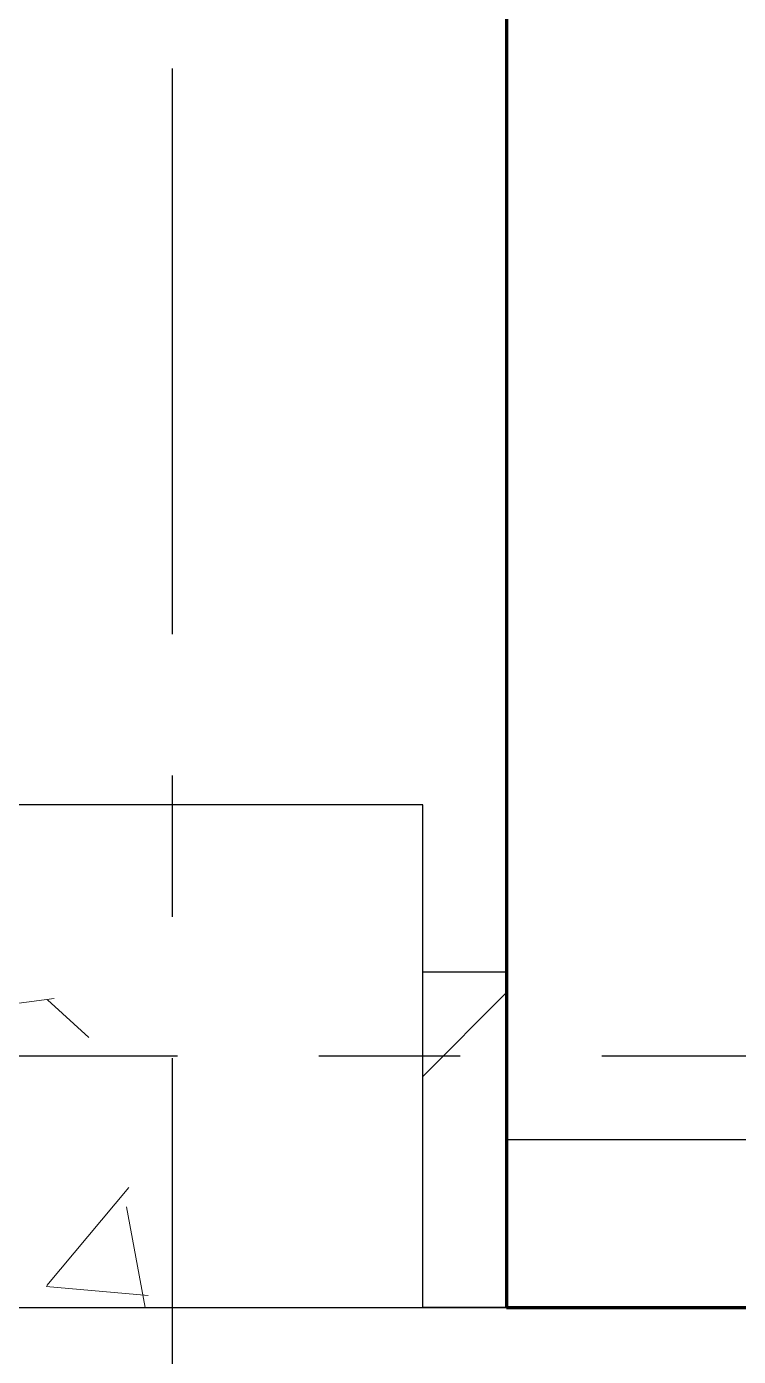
# Model space of a CAD drawing. Header units: millimetres. Extents: x -25371 to 2282244, y -90657 to 147824.
# Drawn here: x 1531998 to 1532422, y -5696 to -4902 of the extents above; entities that cross this region are included whole.
import ezdxf
from ezdxf.enums import TextEntityAlignment as Align

# ---------------------------------------------------------------- set-up
doc = ezdxf.new("R2010")
doc.units = ezdxf.units.MM
doc.linetypes.add('CENTER', pattern=[50.800000000000004, 31.75, -6.35, 6.35, -6.35])
doc.linetypes.add('TA_GL_000.90000', pattern=[2.475, 0.9, -0.225, 0.225, -0.225, 0.9])
for name, color, linetype in [('000 - 0_SYM_DWG_GRIDLINE_MAIN_COLOR_251', 7, 'Continuous'), ('000 - 0_SYM_DWG_SLOPE-SYM_TEXT_COLOR_3', 7, 'Continuous'), ('000 - EXISTING_BUILDING_MAIN_COLOR_1', 7, 'Continuous'), ('000 - EXISTING_BUILDING_MAIN_COLOR_251', 7, 'Continuous'), ('000 - GRID', 7, 'CENTER')]:
    doc.layers.add(name, color=color, linetype=linetype)
doc.styles.add('Arial', font='arial.ttf', dxfattribs={"height": 299.9999999999999})
doc.styles.add('TA', font='', dxfattribs={"height": 4.5})
doc.styles.get('TA').set_extended_font_data('Cordia New')
pattern_1 = [(49.99999999999999, (-30907.754, 5516.585999999999), (728.73650110752, -63.75582262483607), [76.2, -838.2]), (355, (-30907.754, 5516.585999999999), (-140.9716152248045, 764.2276025857151), [60.96, -670.56]), (100.451, (-30847.026, 5511.273), (587.770006663837, 700.4667512811675), [64.76, -712.36]), (46.184, (-30907.754, 5719.786), (1084.316239662759, -168.1709612287867), [114.3, -1257.3]), (96.636, (-30817.394, 5705.772), (949.6099128555585, 989.7098464133105), [97.14, -1068.54]), (351.184, (-30907.754, 5719.786), (949.620552888774, 989.7011531044203), [91.44, -1005.84]), (21, (-30806.154, 5668.986), (606.4578690252075, -409.0605652741465), [76.2, -838.2]), (326, (-30806.154, 5668.986), (247.208340968463, 736.752917204011), [60.96, -670.56]), (71.45100000000001, (-30755.615, 5634.898), (853.6682507774542, 327.6854711435369), [64.76, -712.36]), (37.50000000000001, (-30907.754, 5516.585999999999), (12.35469342532113, 338.2201185742302), [33.528, -628.904, 33.528, -647.192, -673.1]), (37.50000000000001, (-30907.754, 5516.585999999999), (12.35469342532113, 338.2201185742302), [-1343.152, 33.528, -639.572]), (7.499999999999999, (-30907.754, 5516.585999999999), (267.2788744354337, 400.7221270887442), [33.528, -354.584, 33.528, -613.664, -256.54]), (7.499999999999999, (-30907.754, 5516.585999999999), (267.2788744354337, 400.7221270887442), [-1035.304, 33.528, -223.012]), (327.5, (-31134.322, 5516.585999999999), (542.363331518853, -22.91534459201296), [33.528, -220.472, 33.528, -1810.512]), (327.5, (-31134.322, 5516.585999999999), (542.363331518853, -22.91534459201296), [-287.528, -758.952, 33.528, -1018.032]), (317.5, (-31235.922, 5516.585999999999), (592.5169587678777, 101.7071067647936), [33.528, -296.672, 33.528, -492.76, -746.76]), (317.5, (-31235.922, 5516.585999999999), (592.5169587678777, 101.7071067647936), [-856.488, 33.528, -713.232])]

# ---------------------------------------------------------------- blocks, each defined once
blk = doc.blocks.new('*U332')
at = {"layer": '000 - 0_SYM_DWG_GRIDLINE_MAIN_COLOR_251', "color": 7, "linetype": 'ByBlock', "ltscale": 5}
blk.add_line((2.000000000000002, 0), (-307.6561873431183, 1.690713759042944e-13), dxfattribs=at)
at = {"color": 7, "style": 'TA', "flags": 1}
blk.add_attdef('LOCATION', (5.999999999999999, -6.000000000000001), '', height=4.5, rotation=270, dxfattribs=at)
at = {"layer": '000 - 0_SYM_DWG_SLOPE-SYM_TEXT_COLOR_3', "color": 7, "style": 'Arial'}
blk.add_attdef('GRID-HEAD', text='', height=4.000000000000002, rotation=270.0000000000003, dxfattribs=at).set_placement((21.73607246799649, -9.0506931308197e-14), align=Align.MIDDLE_CENTER)
blk = doc.blocks.new('*U334')
at = {"layer": '000 - 0_SYM_DWG_GRIDLINE_MAIN_COLOR_251', "color": 7, "linetype": 'ByBlock', "ltscale": 5}
blk.add_line((2.000000000000002, 0), (-340.6666666666666, 1.914098104636336e-13), dxfattribs=at)
at = {"color": 7, "style": 'TA', "flags": 1}
blk.add_attdef('LOCATION', (5.999999999999999, -6.000000000000001), '', height=4.5, rotation=270, dxfattribs=at)
at = {"layer": '000 - 0_SYM_DWG_SLOPE-SYM_TEXT_COLOR_3', "color": 7, "style": 'Arial'}
blk.add_attdef('GRID-HEAD', text='', height=4.000000000000002, rotation=359.9999999999828, dxfattribs=at).set_placement((21.7360724679965, -8.620654419712615e-14), align=Align.MIDDLE_CENTER)
blk = doc.blocks.new('C-1-VS01_REV00_20260615-121114_LOPF_DIMS')
at = {"layer": '000 - GRID', "color": 7, "linetype": 'TA_GL_000.90000', "xscale": 75, "yscale": 75, "zscale": 75, "rotation": 90}
blk.add_blockref('*U332', (6650, 13780), dxfattribs=at)
at = {"layer": '000 - GRID', "color": 7, "linetype": 'TA_GL_000.90000', "xscale": 75, "yscale": 75, "zscale": 75}
blk.add_blockref('*U334', (13000, 3299.999232502909), dxfattribs=at)
blk = doc.blocks.new('DPA_Rectangular - 300 x 300mm-4065756-2505-01 EGRESS LEVEL PLAN')
at = {"layer": '000 - EXISTING_BUILDING_MAIN_COLOR_1', "lineweight": 9}
h = blk.add_hatch(dxfattribs=at)
h.set_pattern_fill('FP_9', style=0, pattern_type=2)
h.set_pattern_definition(pattern_1)
h.paths.add_polyline_path([(-2.313975233443716, -149.9992325028881), (150.0000000000265, -149.9992325028881), (150.0000000000265, 150.0000000000005), (-149.9999999999746, 150.0000000000005), (-149.9999999999746, -149.9991904577867)])
h = blk.add_hatch(dxfattribs=at)
h.set_pattern_fill('FP_9', style=0, pattern_type=2)
h.set_pattern_definition(pattern_1)
h.paths.add_polyline_path([(-2.313975233443716, -149.9992325028881), (150.0000000000265, -149.9992325028881), (150.0000000000265, 150.0000000000005), (-149.9999999999746, 150.0000000000005), (-149.9999999999746, -149.9991904577867)])
at = {"layer": '000 - EXISTING_BUILDING_MAIN_COLOR_1', "color": 7}
for p, q in [((150.000000000001, 150.0000000000045), (-149.9999999999993, 150.0000000000045)), ((-149.9999999999993, 150.0000000000045), (-149.9999999999993, -149.9999999999944)), ((150.000000000001, -149.9999999999944), (150.000000000001, 150.0000000000045)), ((-149.9999999999993, -149.9999999999944), (150.000000000001, -149.9999999999944))]:
    blk.add_line(p, q, dxfattribs=at)
blk = doc.blocks.new('System Panel - DPA-AR_Facade_Solid Panel 150mm-V101-2505-01 EGRESS LEVEL PLAN')
at = {"layer": '000 - EXISTING_BUILDING_MAIN_COLOR_1', "color": 7, "lineweight": 70}
for p, q in [((750.0000001524012, -50.00000000000163), (-750.000000152399, -50.00000000000163)), ((-750.000000152399, -50.00000000000163), (-750.000000152399, -199.9999999999978))]:
    blk.add_line(p, q, dxfattribs=at)
blk = doc.blocks.new('A$C4b8f3cd2')
at = {"layer": '000 - EXISTING_BUILDING_MAIN_COLOR_251', "lineweight": 9}
h = blk.add_hatch(dxfattribs=at)
h.set_pattern_fill('FP_3', style=0, pattern_type=2)
h.set_pattern_definition([(45, (-24258.21549769182, 8816.585454047003), (-106.0660171779821, 106.0660171779821), [])])
h.paths.add_polyline_path([(-8003.467358035618, 3149.999232502826), (-7950, 3149.999232502826), (-7950, 3349.999232502862), (-8050.000311698997, 3349.999232502862), (-8050.000000000175, 3149.999232502826)])
h.paths.add_polyline_path([(-5950, 3149.999232502826), (-5850.000889735704, 3149.999232502826), (-5850.00120142923, 3349.999232502862), (-5950, 3349.999232502862), (-5950, 3192.999232502877)])
h.paths.add_polyline_path([(-8525, 3149.999232502826), (-8350.000311699347, 3150.117859722096), (-8350.000311699347, 3349.999232502862), (-8525, 3349.999232502862), (-8525, 3249.999232502882)])
h.paths.add_polyline_path([(-5400, 3149.999232502826), (-5400, 3349.999232502862), (-5550.000889736053, 3349.99860833627), (-5550.000889736053, 3149.999232502826)])
h.paths.add_polyline_path([(-12314.47459399753, 3149.999232502826), (-11675.00000000006, 3149.999232502826), (-11675.00000000006, 3349.999232502862), (-12253.06814181176, 3349.999232502862), (-12253.06783010269, 3150.111744396905), (-12314.34570217843, 3150.111276570121)])
h.paths.add_polyline_path([(-2208.259507735202, 3149.999232502826), (-150, 3149.999999999947), (-150, 3349.999232502845), (-3400, 3349.999232502862), (-3400, 3149.999232502826)])
h.paths.add_polyline_path([(6499.531622186711, 3149.999232502826), (6499.538094423886, 3150.000042045049), (6499.538094423886, 3349.999232502837), (4899.780202213034, 3349.999232502837), (4899.780202213034, 3149.999999999947), (6056.858544062066, 3149.999999999947)])
h.paths.add_polyline_path([(6849.537211477116, 3149.999999999947), (6849.537211477116, 3349.999232502837), (6799.538094423886, 3349.999232502837), (6799.538977370714, 3149.999999999947)])
h.paths.add_polyline_path([(650, 3149.999999999947), (650, 3349.999232502845), (150, 3349.999232502845), (150, 3149.999999999947), (649.9932844004361, 3149.999999999947)])
h.paths.add_polyline_path([(3399.780202213034, 3149.999999999947), (3799.778667218809, 3149.999999999947), (3799.780202213034, 3349.999232502837), (2650, 3349.999232502845), (2650.002877270628, 3149.999999999947)])
at = {"layer": '000 - EXISTING_BUILDING_MAIN_COLOR_1', "color": 7}
for p, q in [((6849.537211477058, 3349.999232502838), (6849.537211477058, 9049.999232502849)), ((6849.537211477058, 3349.999232502837), (6799.538094423886, 3349.999232502837)), ((6849.537211477058, 3249.999232502837), (6849.537211477058, 3349.999232502837)), ((6849.537211477058, 3149.999232502837), (6849.537211477058, 3249.999232502837)), ((6849.537211477058, 3249.999232502837), (6849.537211477058, 3149.999232502839)), ((6924.537211477058, 3249.999232502837), (6849.537211477058, 3249.999232502837)), ((6999.537211477058, 3249.999232502837), (6924.537211477058, 3249.999232502837)), ((4899.780202212976, 3149.999232502843), (6849.537211477058, 3149.999232502837)), ((6849.538977370656, 3149.999999999948), (6799.538977370656, 3149.999999999948)), ((6799.538977370656, 3149.999999999948), (6849.538977370656, 3149.999999999948)), ((6849.537211477058, 3149.999232502839), (6924.537211477058, 3149.999232502839)), ((6924.537211477058, 3149.999232502839), (6999.537211477058, 3149.999232502839))]:
    blk.add_line(p, q, dxfattribs=at)
at = {"layer": '000 - EXISTING_BUILDING_MAIN_COLOR_1', "color": 7, "rotation": 89.99999999999991}
blk.add_blockref('System Panel - DPA-AR_Facade_Solid Panel 150mm-V101-2505-01 EGRESS LEVEL PLAN', (6799.537211477058, 3899.999232655239), dxfattribs=at)
at = {"layer": '000 - EXISTING_BUILDING_MAIN_COLOR_1', "color": 7}
blk.add_blockref('DPA_Rectangular - 300 x 300mm-4065756-2505-01 EGRESS LEVEL PLAN', (6649.538094423886, 3299.999232502835), dxfattribs=at)

msp = doc.modelspace()

# ---------------------------------------------------------------- block references
at = {"color": 7}
for name, p in [('C-1-VS01_REV00_20260615-121114_LOPF_DIMS', (1525434.64800377, -8816.585454047)), ('A$C4b8f3cd2', (1525434.64800377, -8816.585454047028))]:
    msp.add_blockref(name, p, dxfattribs=at)

doc.saveas('drawing.dxf')
